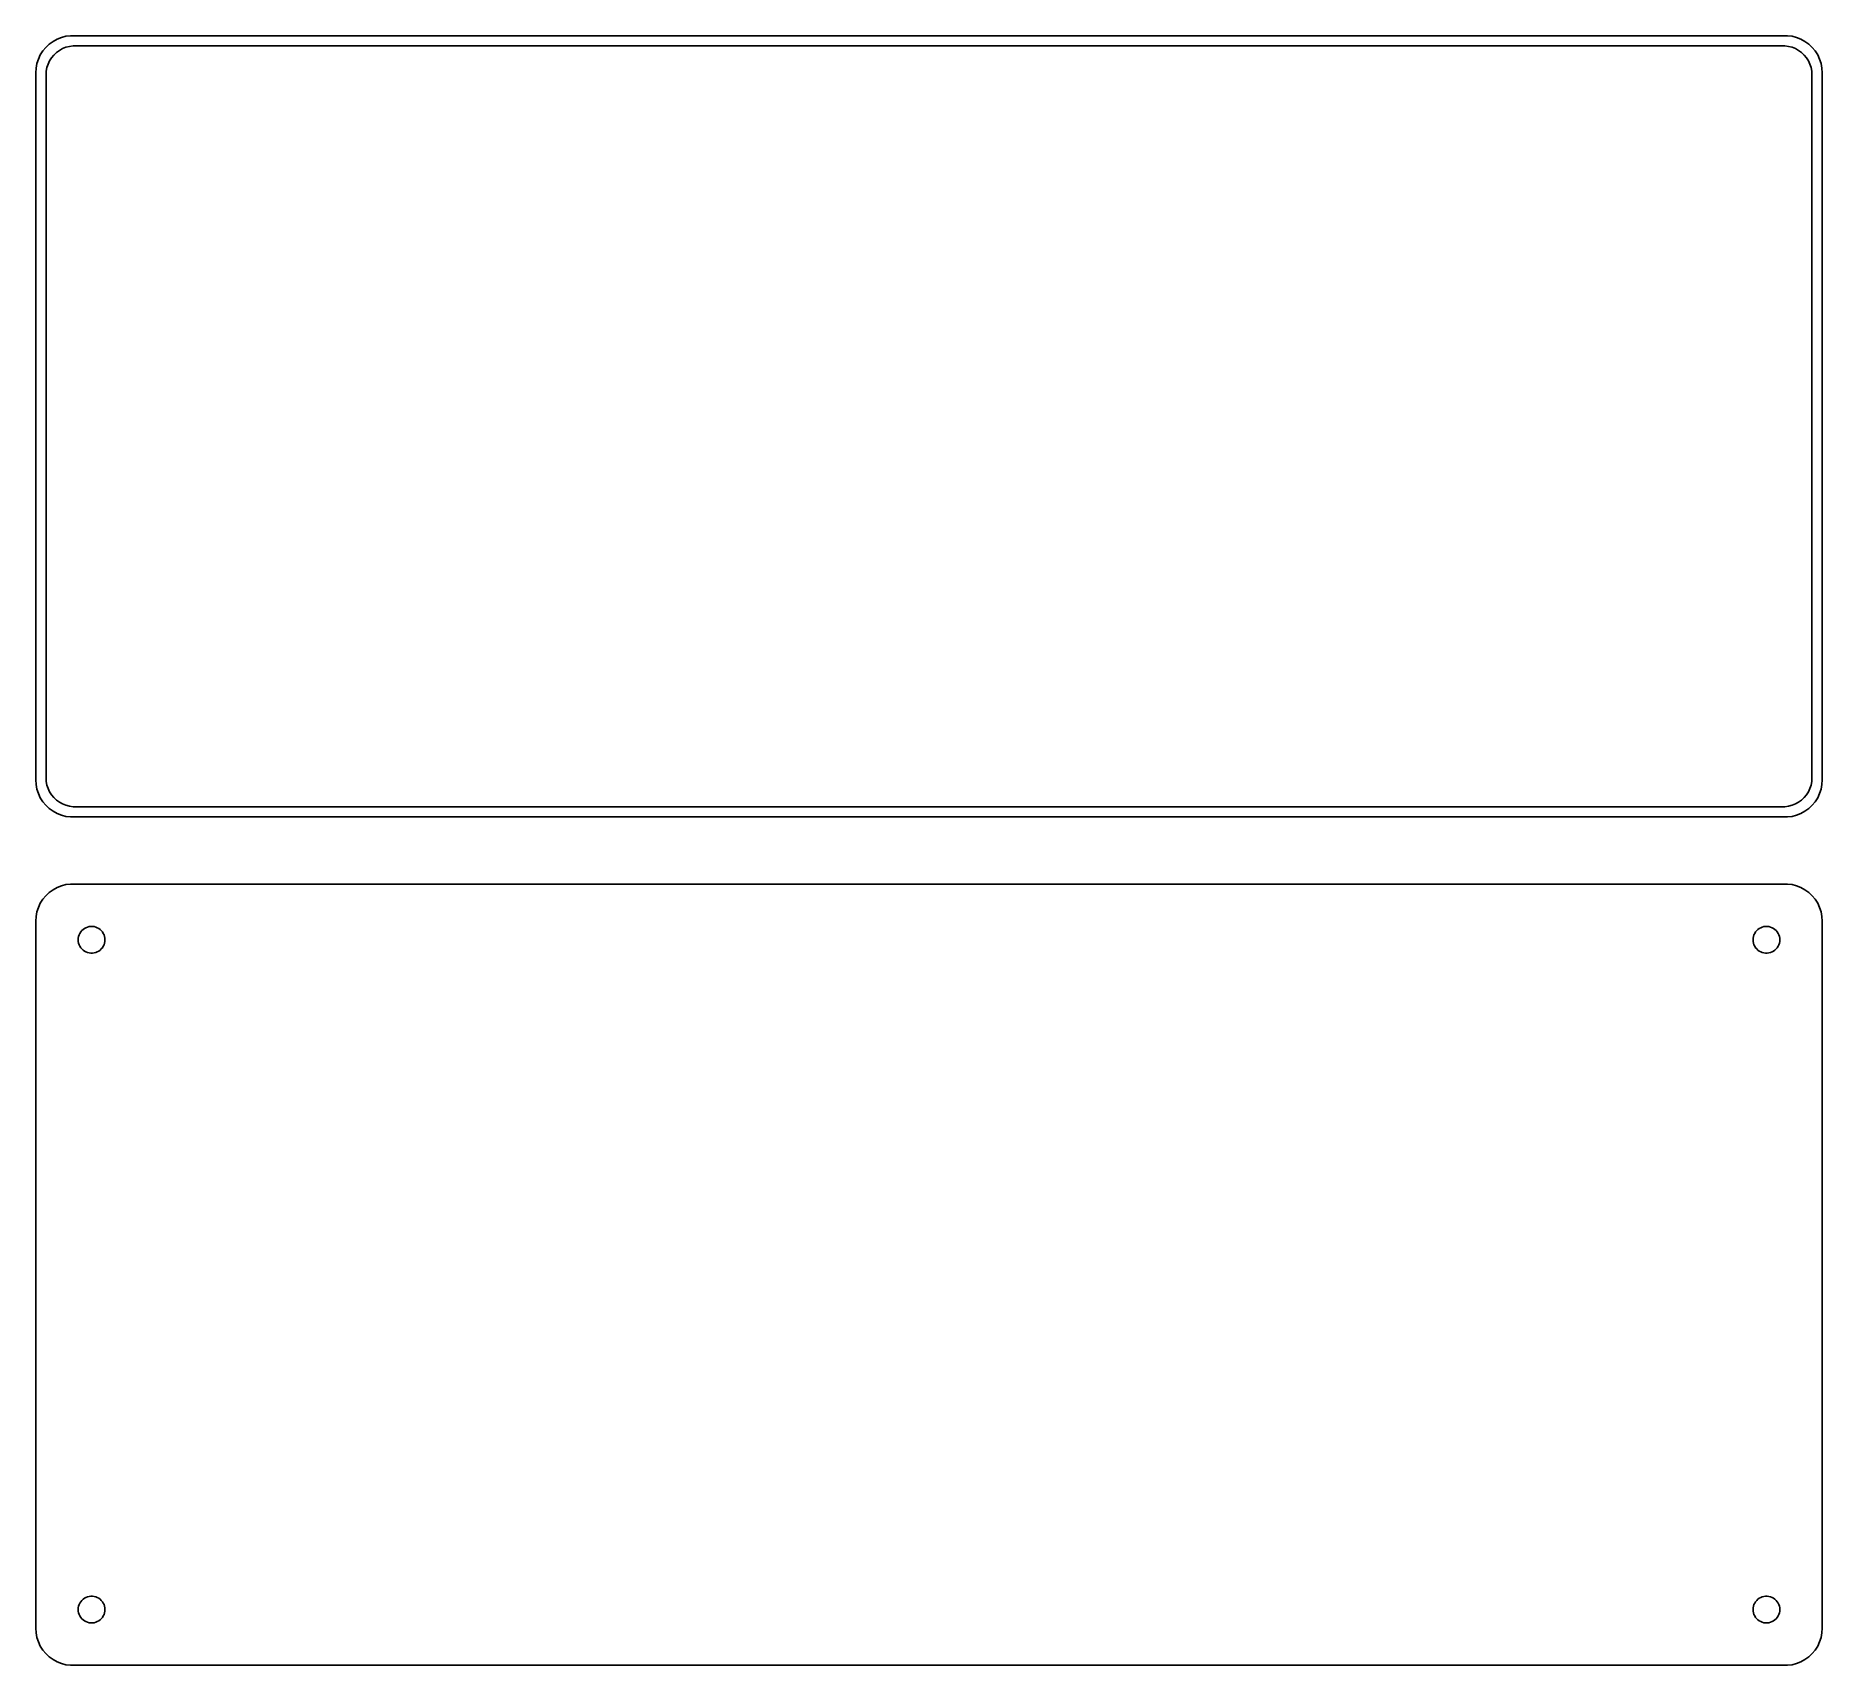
# Model space of a CAD drawing. Header units: metres. Extents: x -120 to 120, y 62 to 280.
import ezdxf

# ---------------------------------------------------------------- set-up
doc = ezdxf.new("R2010")
doc.units = ezdxf.units.M

msp = doc.modelspace()

# ---------------------------------------------------------------- linework, layer by layer
for p, q in [((-119.045, 278.439), (-119.382, 277.909)), ((-118.645, 278.923), (-119.045, 278.439)), ((-118.187, 279.353), (-118.645, 278.923)), ((-117.679, 279.722), (-118.187, 279.353)), ((-117.129, 280.024), (-117.679, 279.722)), ((-117.216, 278.231), (-116.823, 278.517)), ((-116.545, 280.255), (-117.129, 280.024)), ((-116.823, 278.517), (-116.398, 278.751)), ((-115.937, 280.411), (-116.545, 280.255)), ((-116.398, 278.751), (-115.946, 278.93)), ((-115.946, 278.93), (-115.475, 279.051)), ((-115.314, 280.49), (-115.937, 280.411)), ((-115.475, 279.051), (-114.993, 279.112)), ((115.314, 280.49), (-115.314, 280.49)), ((-114.993, 279.112), (114.993, 279.112)), ((114.993, 279.112), (115.475, 279.051)), ((115.937, 280.411), (115.314, 280.49)), ((115.475, 279.051), (115.946, 278.93)), ((116.545, 280.255), (115.937, 280.411)), ((115.946, 278.93), (116.398, 278.751)), ((116.398, 278.751), (116.823, 278.517)), ((117.129, 280.024), (116.545, 280.255)), ((116.823, 278.517), (117.216, 278.231)), ((117.679, 279.722), (117.129, 280.024)), ((118.187, 279.353), (117.679, 279.722)), ((118.645, 278.923), (118.187, 279.353)), ((119.045, 278.439), (118.645, 278.923)), ((119.382, 277.909), (119.045, 278.439)), ((-119.961, 276.127), (-120, 275.5)), ((-119.843, 276.743), (-119.961, 276.127)), ((-119.649, 277.341), (-119.843, 276.743)), ((-119.382, 277.909), (-119.649, 277.341)), ((-118.589, 275.735), (-118.498, 276.212)), ((-118.498, 276.212), (-118.348, 276.674)), ((-118.348, 276.674), (-118.141, 277.114)), ((-118.141, 277.114), (-117.88, 277.524)), ((-117.88, 277.524), (-117.571, 277.899)), ((-117.571, 277.899), (-117.216, 278.231)), ((117.216, 278.231), (117.571, 277.899)), ((117.571, 277.899), (117.88, 277.524)), ((117.88, 277.524), (118.141, 277.114)), ((118.141, 277.114), (118.348, 276.674)), ((118.348, 276.674), (118.498, 276.212)), ((118.498, 276.212), (118.589, 275.735)), ((119.649, 277.341), (119.382, 277.909)), ((119.843, 276.743), (119.649, 277.341)), ((119.961, 276.127), (119.843, 276.743)), ((120, 275.5), (119.961, 276.127)), ((-120, 275.5), (-120, 180.5)), ((-118.619, 275.25), (-118.589, 275.735)), ((-118.619, 180.75), (-118.619, 275.25)), ((118.589, 275.735), (118.619, 275.25)), ((118.619, 275.25), (118.619, 180.75)), ((120, 180.5), (120, 275.5)), ((-120, 180.5), (-119.961, 179.873)), ((-118.589, 180.265), (-118.619, 180.75)), ((-118.498, 179.788), (-118.589, 180.265)), ((118.589, 180.265), (118.498, 179.788)), ((118.619, 180.75), (118.589, 180.265)), ((119.961, 179.873), (120, 180.5)), ((-119.961, 179.873), (-119.843, 179.257)), ((-119.843, 179.257), (-119.649, 178.659)), ((-119.649, 178.659), (-119.382, 178.091)), ((-119.382, 178.091), (-119.045, 177.561)), ((-118.348, 179.326), (-118.498, 179.788)), ((-118.141, 178.886), (-118.348, 179.326)), ((-117.88, 178.476), (-118.141, 178.886)), ((-117.571, 178.101), (-117.88, 178.476)), ((-117.216, 177.769), (-117.571, 178.101)), ((-116.823, 177.483), (-117.216, 177.769)), ((117.216, 177.769), (116.823, 177.483)), ((117.571, 178.101), (117.216, 177.769)), ((117.88, 178.476), (117.571, 178.101)), ((118.141, 178.886), (117.88, 178.476)), ((118.348, 179.326), (118.141, 178.886)), ((118.498, 179.788), (118.348, 179.326)), ((119.045, 177.561), (119.382, 178.091)), ((119.382, 178.091), (119.649, 178.659)), ((119.649, 178.659), (119.843, 179.257)), ((119.843, 179.257), (119.961, 179.873)), ((-119.045, 177.561), (-118.645, 177.077)), ((-118.645, 177.077), (-118.187, 176.647)), ((-118.187, 176.647), (-117.679, 176.278)), ((-117.679, 176.278), (-117.129, 175.976)), ((-117.129, 175.976), (-116.545, 175.745)), ((-116.398, 177.249), (-116.823, 177.483)), ((-116.545, 175.745), (-115.937, 175.589)), ((-115.946, 177.07), (-116.398, 177.249)), ((-115.475, 176.949), (-115.946, 177.07)), ((-115.937, 175.589), (-115.314, 175.51)), ((-114.993, 176.888), (-115.475, 176.949)), ((-115.314, 175.51), (115.314, 175.51)), ((114.993, 176.888), (-114.993, 176.888)), ((115.475, 176.949), (114.993, 176.888)), ((115.314, 175.51), (115.937, 175.589)), ((115.946, 177.07), (115.475, 176.949)), ((115.937, 175.589), (116.545, 175.745)), ((116.398, 177.249), (115.946, 177.07)), ((116.823, 177.483), (116.398, 177.249)), ((116.545, 175.745), (117.129, 175.976)), ((117.129, 175.976), (117.679, 176.278)), ((117.679, 176.278), (118.187, 176.647)), ((118.187, 176.647), (118.645, 177.077)), ((118.645, 177.077), (119.045, 177.561)), ((-117.679, 165.722), (-118.187, 165.353)), ((-117.129, 166.024), (-117.679, 165.722)), ((-116.545, 166.255), (-117.129, 166.024)), ((-115.937, 166.411), (-116.545, 166.255)), ((-115.314, 166.49), (-115.937, 166.411)), ((115.314, 166.49), (-115.314, 166.49)), ((115.937, 166.411), (115.314, 166.49)), ((116.545, 166.255), (115.937, 166.411)), ((117.129, 166.024), (116.545, 166.255)), ((117.679, 165.722), (117.129, 166.024)), ((118.187, 165.353), (117.679, 165.722)), ((-119.649, 163.341), (-119.843, 162.743)), ((-119.382, 163.909), (-119.649, 163.341)), ((-119.045, 164.439), (-119.382, 163.909)), ((-118.645, 164.923), (-119.045, 164.439)), ((-118.187, 165.353), (-118.645, 164.923)), ((118.645, 164.923), (118.187, 165.353)), ((119.045, 164.439), (118.645, 164.923)), ((119.382, 163.909), (119.045, 164.439)), ((119.649, 163.341), (119.382, 163.909)), ((119.843, 162.743), (119.649, 163.341)), ((-119.961, 162.127), (-120, 161.5)), ((-120, 161.5), (-120, 66.5)), ((-119.843, 162.743), (-119.961, 162.127)), ((119.961, 162.127), (119.843, 162.743)), ((120, 161.5), (119.961, 162.127)), ((120, 66.5), (120, 161.5)), ((-114.3, 159), (-114.286, 159.226)), ((-114.286, 158.774), (-114.3, 159)), ((-114.286, 159.226), (-114.243, 159.448)), ((-114.243, 158.552), (-114.286, 158.774)), ((-114.243, 159.448), (-114.174, 159.663)), ((-114.174, 158.337), (-114.243, 158.552)), ((-114.174, 159.663), (-114.077, 159.867)), ((-114.077, 159.867), (-113.956, 160.058)), ((-113.956, 160.058), (-113.812, 160.232)), ((-113.812, 160.232), (-113.647, 160.387)), ((-113.647, 160.387), (-113.464, 160.52)), ((-113.464, 160.52), (-113.266, 160.629)), ((-113.266, 160.629), (-113.056, 160.712)), ((-113.056, 160.712), (-112.837, 160.768)), ((-112.837, 160.768), (-112.613, 160.796)), ((-112.613, 160.796), (-112.387, 160.796)), ((-112.387, 160.796), (-112.163, 160.768)), ((-112.163, 160.768), (-111.944, 160.712)), ((-111.944, 160.712), (-111.734, 160.629)), ((-111.734, 160.629), (-111.536, 160.52)), ((-111.536, 160.52), (-111.353, 160.387)), ((-111.353, 160.387), (-111.188, 160.232)), ((-111.188, 160.232), (-111.044, 160.058)), ((-111.044, 160.058), (-110.923, 159.867)), ((-110.923, 159.867), (-110.826, 159.663)), ((-110.826, 159.663), (-110.757, 159.448)), ((-110.757, 158.552), (-110.826, 158.337)), ((-110.757, 159.448), (-110.714, 159.226)), ((-110.714, 158.774), (-110.757, 158.552)), ((-110.714, 159.226), (-110.7, 159)), ((-110.7, 159), (-110.714, 158.774)), ((110.7, 159), (110.714, 159.226)), ((110.714, 158.774), (110.7, 159)), ((110.714, 159.226), (110.757, 159.448)), ((110.757, 158.552), (110.714, 158.774)), ((110.757, 159.448), (110.826, 159.663)), ((110.826, 158.337), (110.757, 158.552)), ((110.826, 159.663), (110.923, 159.867)), ((110.923, 159.867), (111.044, 160.058)), ((111.044, 160.058), (111.188, 160.232)), ((111.188, 160.232), (111.353, 160.387)), ((111.353, 160.387), (111.536, 160.52)), ((111.536, 160.52), (111.734, 160.629)), ((111.734, 160.629), (111.944, 160.712)), ((111.944, 160.712), (112.163, 160.768)), ((112.163, 160.768), (112.387, 160.796)), ((112.387, 160.796), (112.613, 160.796)), ((112.613, 160.796), (112.837, 160.768)), ((112.837, 160.768), (113.056, 160.712)), ((113.056, 160.712), (113.266, 160.629)), ((113.266, 160.629), (113.464, 160.52)), ((113.464, 160.52), (113.647, 160.387)), ((113.647, 160.387), (113.812, 160.232)), ((113.812, 160.232), (113.956, 160.058)), ((113.956, 160.058), (114.077, 159.867)), ((114.077, 159.867), (114.174, 159.663)), ((114.174, 159.663), (114.243, 159.448)), ((114.243, 158.552), (114.174, 158.337)), ((114.243, 159.448), (114.286, 159.226)), ((114.286, 158.774), (114.243, 158.552)), ((114.286, 159.226), (114.3, 159)), ((114.3, 159), (114.286, 158.774)), ((-114.077, 158.133), (-114.174, 158.337)), ((-113.956, 157.942), (-114.077, 158.133)), ((-113.812, 157.768), (-113.956, 157.942)), ((-113.647, 157.613), (-113.812, 157.768)), ((-113.464, 157.48), (-113.647, 157.613)), ((-113.266, 157.371), (-113.464, 157.48)), ((-113.056, 157.288), (-113.266, 157.371)), ((-112.837, 157.232), (-113.056, 157.288)), ((-112.613, 157.204), (-112.837, 157.232)), ((-112.387, 157.204), (-112.613, 157.204)), ((-112.163, 157.232), (-112.387, 157.204)), ((-111.944, 157.288), (-112.163, 157.232)), ((-111.734, 157.371), (-111.944, 157.288)), ((-111.536, 157.48), (-111.734, 157.371)), ((-111.353, 157.613), (-111.536, 157.48)), ((-111.188, 157.768), (-111.353, 157.613)), ((-111.044, 157.942), (-111.188, 157.768)), ((-110.923, 158.133), (-111.044, 157.942)), ((-110.826, 158.337), (-110.923, 158.133)), ((110.923, 158.133), (110.826, 158.337)), ((111.044, 157.942), (110.923, 158.133)), ((111.188, 157.768), (111.044, 157.942)), ((111.353, 157.613), (111.188, 157.768)), ((111.536, 157.48), (111.353, 157.613)), ((111.734, 157.371), (111.536, 157.48)), ((111.944, 157.288), (111.734, 157.371)), ((112.163, 157.232), (111.944, 157.288)), ((112.387, 157.204), (112.163, 157.232)), ((112.613, 157.204), (112.387, 157.204)), ((112.837, 157.232), (112.613, 157.204)), ((113.056, 157.288), (112.837, 157.232)), ((113.266, 157.371), (113.056, 157.288)), ((113.464, 157.48), (113.266, 157.371)), ((113.647, 157.613), (113.464, 157.48)), ((113.812, 157.768), (113.647, 157.613)), ((113.956, 157.942), (113.812, 157.768)), ((114.077, 158.133), (113.956, 157.942)), ((114.174, 158.337), (114.077, 158.133)), ((-114.243, 69.4476), (-114.174, 69.6626)), ((-114.174, 69.6626), (-114.077, 69.8672)), ((-114.077, 69.8672), (-113.956, 70.058)), ((-113.956, 70.058), (-113.812, 70.2322)), ((-113.812, 70.2322), (-113.647, 70.3869)), ((-113.647, 70.3869), (-113.464, 70.5198)), ((-113.464, 70.5198), (-113.266, 70.6287)), ((-113.266, 70.6287), (-113.056, 70.7119)), ((-113.056, 70.7119), (-112.837, 70.7681)), ((-112.837, 70.7681), (-112.613, 70.7964)), ((-112.613, 70.7964), (-112.387, 70.7964)), ((-112.387, 70.7964), (-112.163, 70.7681)), ((-112.163, 70.7681), (-111.944, 70.7119)), ((-111.944, 70.7119), (-111.734, 70.6287)), ((-111.734, 70.6287), (-111.536, 70.5198)), ((-111.536, 70.5198), (-111.353, 70.3869)), ((-111.353, 70.3869), (-111.188, 70.2322)), ((-111.188, 70.2322), (-111.044, 70.058)), ((-111.044, 70.058), (-110.923, 69.8672)), ((-110.923, 69.8672), (-110.826, 69.6626)), ((-110.826, 69.6626), (-110.757, 69.4476)), ((110.757, 69.4476), (110.826, 69.6626)), ((110.826, 69.6626), (110.923, 69.8672)), ((110.923, 69.8672), (111.044, 70.058)), ((111.044, 70.058), (111.188, 70.2322)), ((111.188, 70.2322), (111.353, 70.3869)), ((111.353, 70.3869), (111.536, 70.5198)), ((111.536, 70.5198), (111.734, 70.6287)), ((111.734, 70.6287), (111.944, 70.7119)), ((111.944, 70.7119), (112.163, 70.7681)), ((112.163, 70.7681), (112.387, 70.7964)), ((112.387, 70.7964), (112.613, 70.7964)), ((112.613, 70.7964), (112.837, 70.7681)), ((112.837, 70.7681), (113.056, 70.7119)), ((113.056, 70.7119), (113.266, 70.6287)), ((113.266, 70.6287), (113.464, 70.5198)), ((113.464, 70.5198), (113.647, 70.3869)), ((113.647, 70.3869), (113.812, 70.2322)), ((113.812, 70.2322), (113.956, 70.058)), ((113.956, 70.058), (114.077, 69.8672)), ((114.077, 69.8672), (114.174, 69.6626)), ((114.174, 69.6626), (114.243, 69.4476)), ((-114.3, 69), (-114.286, 69.2256)), ((-114.286, 68.7744), (-114.3, 69)), ((-114.286, 69.2256), (-114.243, 69.4476)), ((-114.243, 68.5524), (-114.286, 68.7744)), ((-114.174, 68.3374), (-114.243, 68.5524)), ((-114.077, 68.1328), (-114.174, 68.3374)), ((-113.956, 67.942), (-114.077, 68.1328)), ((-113.812, 67.7678), (-113.956, 67.942)), ((-113.647, 67.6131), (-113.812, 67.7678)), ((-113.464, 67.4802), (-113.647, 67.6131)), ((-113.266, 67.3713), (-113.464, 67.4802)), ((-113.056, 67.2881), (-113.266, 67.3713)), ((-112.837, 67.2319), (-113.056, 67.2881)), ((-112.613, 67.2036), (-112.837, 67.2319)), ((-112.387, 67.2036), (-112.613, 67.2036)), ((-112.163, 67.2319), (-112.387, 67.2036)), ((-111.944, 67.2881), (-112.163, 67.2319)), ((-111.734, 67.3713), (-111.944, 67.2881)), ((-111.536, 67.4802), (-111.734, 67.3713)), ((-111.353, 67.6131), (-111.536, 67.4802)), ((-111.188, 67.7678), (-111.353, 67.6131)), ((-111.044, 67.942), (-111.188, 67.7678)), ((-110.923, 68.1328), (-111.044, 67.942)), ((-110.826, 68.3374), (-110.923, 68.1328)), ((-110.757, 68.5524), (-110.826, 68.3374)), ((-110.757, 69.4476), (-110.714, 69.2256)), ((-110.714, 68.7744), (-110.757, 68.5524)), ((-110.714, 69.2256), (-110.7, 69)), ((-110.7, 69), (-110.714, 68.7744)), ((110.7, 69), (110.714, 69.2256)), ((110.714, 68.7744), (110.7, 69)), ((110.714, 69.2256), (110.757, 69.4476)), ((110.757, 68.5524), (110.714, 68.7744)), ((110.826, 68.3374), (110.757, 68.5524)), ((110.923, 68.1328), (110.826, 68.3374)), ((111.044, 67.942), (110.923, 68.1328)), ((111.188, 67.7678), (111.044, 67.942)), ((111.353, 67.6131), (111.188, 67.7678)), ((111.536, 67.4802), (111.353, 67.6131)), ((111.734, 67.3713), (111.536, 67.4802)), ((111.944, 67.2881), (111.734, 67.3713)), ((112.163, 67.2319), (111.944, 67.2881)), ((112.387, 67.2036), (112.163, 67.2319)), ((112.613, 67.2036), (112.387, 67.2036)), ((112.837, 67.2319), (112.613, 67.2036)), ((113.056, 67.2881), (112.837, 67.2319)), ((113.266, 67.3713), (113.056, 67.2881)), ((113.464, 67.4802), (113.266, 67.3713)), ((113.647, 67.6131), (113.464, 67.4802)), ((113.812, 67.7678), (113.647, 67.6131)), ((113.956, 67.942), (113.812, 67.7678)), ((114.077, 68.1328), (113.956, 67.942)), ((114.174, 68.3374), (114.077, 68.1328)), ((114.243, 68.5524), (114.174, 68.3374)), ((114.243, 69.4476), (114.286, 69.2256)), ((114.286, 68.7744), (114.243, 68.5524)), ((114.286, 69.2256), (114.3, 69)), ((114.3, 69), (114.286, 68.7744)), ((-120, 66.5), (-119.961, 65.8733)), ((-119.961, 65.8733), (-119.843, 65.2566)), ((-119.843, 65.2566), (-119.649, 64.6594)), ((119.649, 64.6594), (119.843, 65.2566)), ((119.843, 65.2566), (119.961, 65.8733)), ((119.961, 65.8733), (120, 66.5)), ((-119.649, 64.6594), (-119.382, 64.0912)), ((-119.382, 64.0912), (-119.045, 63.5611)), ((-119.045, 63.5611), (-118.645, 63.0773)), ((-118.645, 63.0773), (-118.187, 62.6474)), ((-118.187, 62.6474), (-117.679, 62.2784)), ((117.679, 62.2784), (118.187, 62.6474)), ((118.187, 62.6474), (118.645, 63.0773)), ((118.645, 63.0773), (119.045, 63.5611)), ((119.045, 63.5611), (119.382, 64.0912)), ((119.382, 64.0912), (119.649, 64.6594)), ((-117.679, 62.2784), (-117.129, 61.9759)), ((-117.129, 61.9759), (-116.545, 61.7447)), ((-116.545, 61.7447), (-115.937, 61.5886)), ((-115.937, 61.5886), (-115.314, 61.5099)), ((-115.314, 61.5099), (115.314, 61.5099)), ((115.314, 61.5099), (115.937, 61.5886)), ((115.937, 61.5886), (116.545, 61.7447)), ((116.545, 61.7447), (117.129, 61.9759)), ((117.129, 61.9759), (117.679, 62.2784))]:
    msp.add_line(p, q)

doc.saveas('drawing.dxf')
